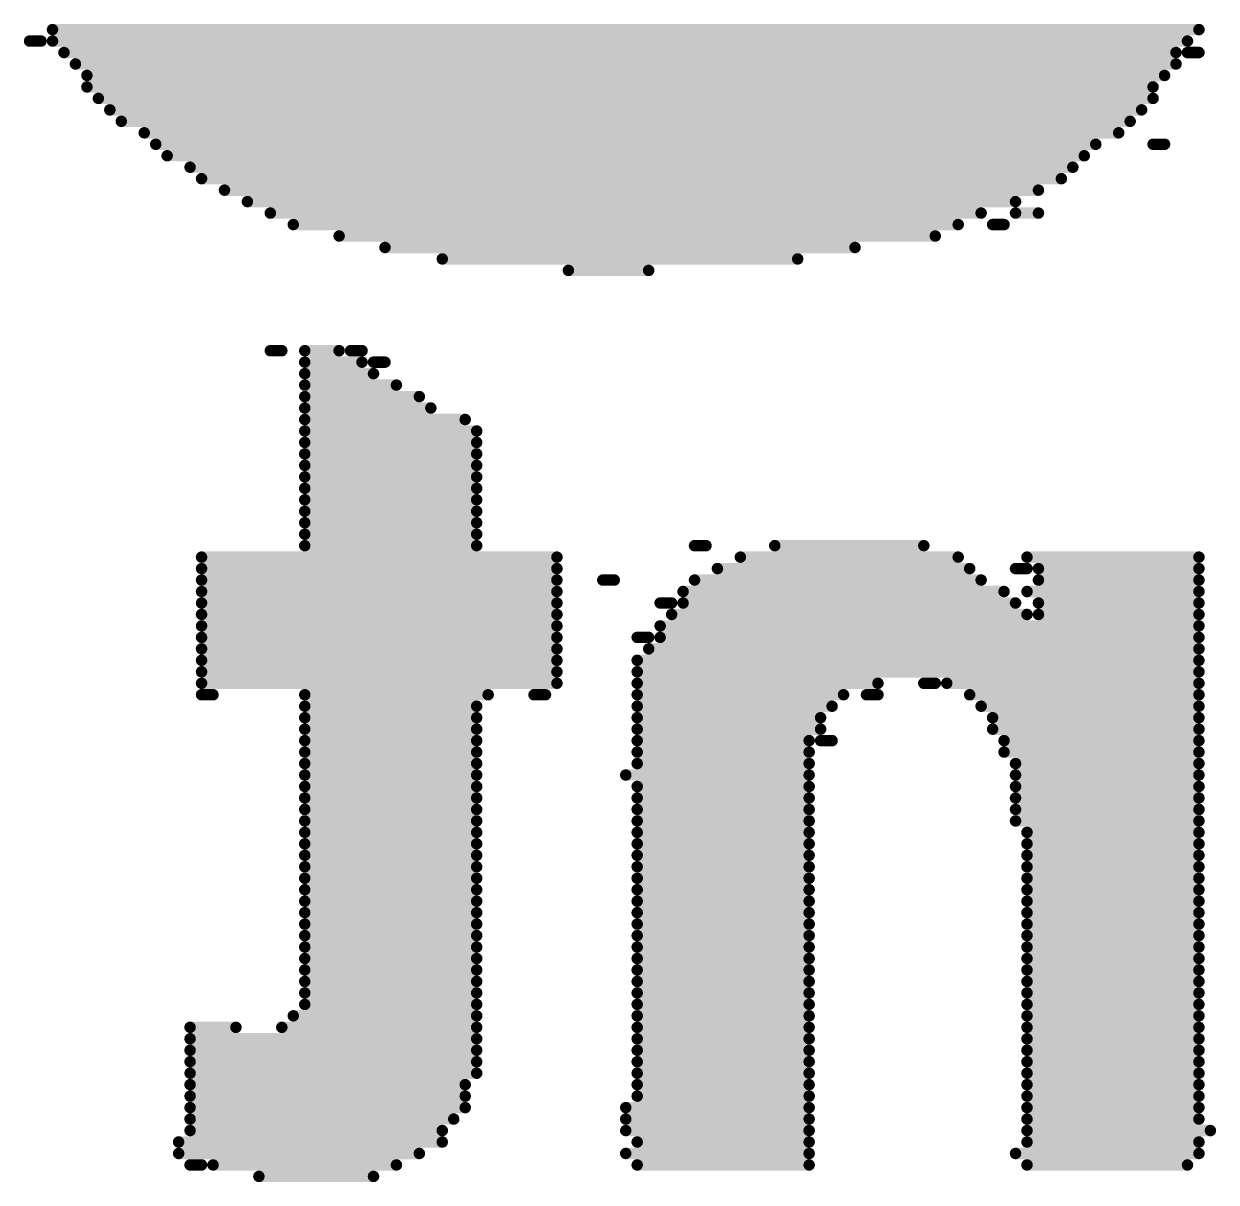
# Model space of a CAD drawing. Header units: millimetres. Extents: x -8 to 110, y -24 to 86.
# Drawn here: x 5.968 to 8.609, y 49.956 to 52.521 of the extents above; entities that cross this region are included whole.
import ezdxf

# ---------------------------------------------------------------- set-up
doc = ezdxf.new("R2010")
doc.units = ezdxf.units.MM
doc.layers.add('BottomOverlay', color=54, linetype='Continuous')

msp = doc.modelspace()

# ---------------------------------------------------------------- linework, layer by layer
at = {"layer": 'BottomOverlay', "const_width": 0.0254}
for points in [[(6.0312, 52.5082), (8.5712, 52.5082)], [(5.9804, 52.4828), (6.0058, 52.4828)], [(6.0312, 52.4828), (8.5458, 52.4828)], [(6.0566, 52.4574), (8.5204, 52.4574)], [(8.5458, 52.4574), (8.5712, 52.4574)], [(6.082, 52.432), (8.5204, 52.432)], [(6.1074, 52.4066), (8.495, 52.4066)], [(6.1074, 52.3812), (8.4696, 52.3812)], [(6.1328, 52.3558), (8.4696, 52.3558)], [(6.1582, 52.3304), (8.4442, 52.3304)], [(6.1836, 52.305), (8.4188, 52.305)], [(6.2344, 52.2796), (8.3934, 52.2796)], [(6.2598, 52.2542), (8.3426, 52.2542)], [(8.4696, 52.2542), (8.495, 52.2542)], [(6.2852, 52.2288), (8.3172, 52.2288)], [(6.336, 52.2034), (8.2918, 52.2034)], [(6.3614, 52.178), (8.2664, 52.178)], [(6.4122, 52.1526), (8.2156, 52.1526)], [(6.463, 52.1272), (8.1648, 52.1272)], [(6.5138, 52.1018), (8.0886, 52.1018)], [(8.1648, 52.1018), (8.2156, 52.1018)], [(6.5646, 52.0764), (8.0378, 52.0764)], [(8.114, 52.0764), (8.1394, 52.0764)], [(6.6662, 52.051), (7.987, 52.051)], [(6.7678, 52.0256), (7.8092, 52.0256)], [(6.8948, 52.0002), (7.6822, 52.0002)], [(7.1742, 51.9748), (7.352, 51.9748)], [(6.5138, 51.797), (6.5392, 51.797)], [(6.59, 51.797), (6.6662, 51.797)], [(6.6916, 51.797), (6.717, 51.797)], [(6.59, 51.7716), (6.717, 51.7716)], [(6.7424, 51.7716), (6.7678, 51.7716)], [(6.59, 51.7462), (6.7424, 51.7462)], [(6.59, 51.7208), (6.7932, 51.7208)], [(6.59, 51.6954), (6.844, 51.6954)], [(6.59, 51.67), (6.8694, 51.67)], [(6.59, 51.6446), (6.9456, 51.6446)], [(6.59, 51.6192), (6.971, 51.6192)], [(6.59, 51.5938), (6.971, 51.5938)], [(6.59, 51.5684), (6.971, 51.5684)], [(6.59, 51.543), (6.971, 51.543)], [(6.59, 51.5176), (6.971, 51.5176)], [(6.59, 51.4922), (6.971, 51.4922)], [(6.59, 51.4668), (6.971, 51.4668)], [(6.59, 51.4414), (6.971, 51.4414)], [(6.59, 51.416), (6.971, 51.416)], [(6.59, 51.3906), (6.971, 51.3906)], [(6.59, 51.3652), (6.971, 51.3652)], [(7.4536, 51.3652), (7.479, 51.3652)], [(7.6314, 51.3652), (7.9616, 51.3652)], [(6.3614, 51.3398), (7.1488, 51.3398)], [(6.3614, 51.3144), (7.1488, 51.3144)], [(7.5044, 51.3144), (8.0632, 51.3144)], [(7.5552, 51.3398), (8.0378, 51.3398)], [(8.1648, 51.3144), (8.1902, 51.3144)], [(8.1902, 51.3398), (8.5712, 51.3398)], [(8.2156, 51.3144), (8.5712, 51.3144)], [(6.3614, 51.289), (7.1488, 51.289)], [(7.2504, 51.289), (7.2758, 51.289)], [(7.4536, 51.289), (8.0886, 51.289)], [(8.2156, 51.289), (8.5712, 51.289)], [(6.3614, 51.2636), (7.1488, 51.2636)], [(7.4282, 51.2636), (8.1394, 51.2636)], [(8.1902, 51.2636), (8.5712, 51.2636)], [(6.3614, 51.2382), (7.1488, 51.2382)], [(7.3774, 51.2382), (7.4028, 51.2382)], [(7.4282, 51.2382), (8.1648, 51.2382)], [(8.2156, 51.2382), (8.5712, 51.2382)], [(6.3614, 51.2128), (7.1488, 51.2128)], [(7.4028, 51.2128), (8.1902, 51.2128)], [(8.2156, 51.2128), (8.5712, 51.2128)], [(6.3614, 51.1874), (7.1488, 51.1874)], [(7.3774, 51.1874), (8.5712, 51.1874)], [(6.3614, 51.162), (7.1488, 51.162)], [(7.3266, 51.162), (7.352, 51.162)], [(7.3774, 51.162), (8.5712, 51.162)], [(6.3614, 51.1366), (7.1488, 51.1366)], [(7.352, 51.1366), (8.5712, 51.1366)], [(6.3614, 51.1112), (7.1488, 51.1112)], [(7.3266, 51.1112), (8.5712, 51.1112)], [(6.3614, 51.0858), (7.1488, 51.0858)], [(7.3266, 51.0858), (8.5712, 51.0858)], [(6.3614, 51.0604), (7.1488, 51.0604)], [(7.3266, 51.0604), (7.86, 51.0604)], [(7.9616, 51.0604), (7.987, 51.0604)], [(8.0124, 51.0604), (8.5712, 51.0604)], [(6.3614, 51.035), (6.3868, 51.035)], [(6.59, 51.035), (6.9964, 51.035)], [(7.098, 51.035), (7.1234, 51.035)], [(7.3266, 51.035), (7.7838, 51.035)], [(7.8346, 51.035), (7.86, 51.035)], [(8.0632, 51.035), (8.5712, 51.035)], [(6.59, 51.0096), (6.971, 51.0096)], [(7.3266, 51.0096), (7.7584, 51.0096)], [(8.0886, 51.0096), (8.5712, 51.0096)], [(6.59, 50.9842), (6.971, 50.9842)], [(7.3266, 50.9842), (7.733, 50.9842)], [(8.114, 50.9842), (8.5712, 50.9842)], [(6.59, 50.9588), (6.971, 50.9588)], [(7.3266, 50.9588), (7.733, 50.9588)], [(8.114, 50.9588), (8.5712, 50.9588)], [(6.59, 50.9334), (6.971, 50.9334)], [(7.3266, 50.9334), (7.7076, 50.9334)], [(7.733, 50.9334), (7.7584, 50.9334)], [(8.1394, 50.9334), (8.5712, 50.9334)], [(6.59, 50.908), (6.971, 50.908)], [(7.3266, 50.908), (7.7076, 50.908)], [(8.1394, 50.908), (8.5712, 50.908)], [(6.59, 50.8826), (6.971, 50.8826)], [(7.3266, 50.8826), (7.7076, 50.8826)], [(8.1648, 50.8826), (8.5712, 50.8826)], [(6.59, 50.8572), (6.971, 50.8572)], [(7.3012, 50.8572), (7.7076, 50.8572)], [(8.1648, 50.8572), (8.5712, 50.8572)], [(6.59, 50.8318), (6.971, 50.8318)], [(7.3266, 50.8318), (7.7076, 50.8318)], [(8.1648, 50.8318), (8.5712, 50.8318)], [(6.59, 50.8064), (6.971, 50.8064)], [(7.3266, 50.8064), (7.7076, 50.8064)], [(8.1648, 50.8064), (8.5712, 50.8064)], [(6.59, 50.781), (6.971, 50.781)], [(7.3266, 50.781), (7.7076, 50.781)], [(8.1648, 50.781), (8.5712, 50.781)], [(6.59, 50.7556), (6.971, 50.7556)], [(7.3266, 50.7556), (7.7076, 50.7556)], [(8.1648, 50.7556), (8.5712, 50.7556)], [(6.59, 50.7302), (6.971, 50.7302)], [(7.3266, 50.7302), (7.7076, 50.7302)], [(8.1902, 50.7302), (8.5712, 50.7302)], [(6.59, 50.7048), (6.971, 50.7048)], [(7.3266, 50.7048), (7.7076, 50.7048)], [(8.1902, 50.7048), (8.5712, 50.7048)], [(6.59, 50.6794), (6.971, 50.6794)], [(6.59, 50.654), (6.971, 50.654)], [(7.3266, 50.6794), (7.7076, 50.6794)], [(7.3266, 50.654), (7.7076, 50.654)], [(8.1902, 50.6794), (8.5712, 50.6794)], [(8.1902, 50.654), (8.5712, 50.654)], [(6.59, 50.6286), (6.971, 50.6286)], [(7.3266, 50.6286), (7.7076, 50.6286)], [(8.1902, 50.6286), (8.5712, 50.6286)], [(6.59, 50.6032), (6.971, 50.6032)], [(7.3266, 50.6032), (7.7076, 50.6032)], [(8.1902, 50.6032), (8.5712, 50.6032)], [(6.59, 50.5778), (6.971, 50.5778)], [(7.3266, 50.5778), (7.7076, 50.5778)], [(8.1902, 50.5778), (8.5712, 50.5778)], [(6.59, 50.5524), (6.971, 50.5524)], [(7.3266, 50.5524), (7.7076, 50.5524)], [(8.1902, 50.5524), (8.5712, 50.5524)], [(6.59, 50.527), (6.971, 50.527)], [(7.3266, 50.527), (7.7076, 50.527)], [(8.1902, 50.527), (8.5712, 50.527)], [(6.59, 50.5016), (6.971, 50.5016)], [(7.3266, 50.5016), (7.7076, 50.5016)], [(8.1902, 50.5016), (8.5712, 50.5016)], [(6.59, 50.4762), (6.971, 50.4762)], [(7.3266, 50.4762), (7.7076, 50.4762)], [(8.1902, 50.4762), (8.5712, 50.4762)], [(6.59, 50.4508), (6.971, 50.4508)], [(7.3266, 50.4508), (7.7076, 50.4508)], [(8.1902, 50.4508), (8.5712, 50.4508)], [(6.59, 50.4254), (6.971, 50.4254)], [(7.3266, 50.4254), (7.7076, 50.4254)], [(8.1902, 50.4254), (8.5712, 50.4254)], [(6.59, 50.4), (6.971, 50.4)], [(7.3266, 50.4), (7.7076, 50.4)], [(8.1902, 50.4), (8.5712, 50.4)], [(6.59, 50.3746), (6.971, 50.3746)], [(7.3266, 50.3746), (7.7076, 50.3746)], [(8.1902, 50.3746), (8.5712, 50.3746)], [(6.59, 50.3492), (6.971, 50.3492)], [(7.3266, 50.3492), (7.7076, 50.3492)], [(8.1902, 50.3492), (8.5712, 50.3492)], [(6.5646, 50.3238), (6.971, 50.3238)], [(7.3266, 50.3238), (7.7076, 50.3238)], [(8.1902, 50.3238), (8.5712, 50.3238)], [(6.336, 50.2984), (6.4376, 50.2984)], [(6.5392, 50.2984), (6.971, 50.2984)], [(7.3266, 50.2984), (7.7076, 50.2984)], [(8.1902, 50.2984), (8.5712, 50.2984)], [(6.336, 50.273), (6.971, 50.273)], [(7.3266, 50.273), (7.7076, 50.273)], [(8.1902, 50.273), (8.5712, 50.273)], [(6.336, 50.2476), (6.971, 50.2476)], [(7.3266, 50.2476), (7.7076, 50.2476)], [(8.1902, 50.2476), (8.5712, 50.2476)], [(6.336, 50.2222), (6.971, 50.2222)], [(7.3266, 50.2222), (7.7076, 50.2222)], [(8.1902, 50.2222), (8.5712, 50.2222)], [(6.336, 50.1968), (6.971, 50.1968)], [(7.3266, 50.1968), (7.7076, 50.1968)], [(8.1902, 50.1968), (8.5712, 50.1968)], [(6.336, 50.1714), (6.9456, 50.1714)], [(7.3266, 50.1714), (7.7076, 50.1714)], [(8.1902, 50.1714), (8.5712, 50.1714)], [(6.336, 50.146), (6.9456, 50.146)], [(7.3266, 50.146), (7.7076, 50.146)], [(8.1902, 50.146), (8.5712, 50.146)], [(6.336, 50.1206), (6.9456, 50.1206)], [(7.3012, 50.1206), (7.7076, 50.1206)], [(8.1902, 50.1206), (8.5712, 50.1206)], [(6.336, 50.0952), (6.9202, 50.0952)], [(7.3012, 50.0952), (7.7076, 50.0952)], [(8.1902, 50.0952), (8.5712, 50.0952)], [(6.336, 50.0698), (6.8948, 50.0698)], [(7.3012, 50.0698), (7.7076, 50.0698)], [(8.1902, 50.0698), (8.5966, 50.0698)], [(6.3106, 50.0444), (6.8948, 50.0444)], [(7.3266, 50.0444), (7.7076, 50.0444)], [(8.1902, 50.0444), (8.5712, 50.0444)], [(6.3106, 50.019), (6.844, 50.019)], [(6.336, 49.9936), (6.3614, 49.9936)], [(6.3868, 49.9936), (6.7932, 49.9936)], [(7.3012, 50.019), (7.7076, 50.019)], [(7.3266, 49.9936), (7.7076, 49.9936)], [(8.1648, 50.019), (8.5712, 50.019)], [(8.1902, 49.9936), (8.5458, 49.9936)], [(6.4884, 49.9682), (6.7424, 49.9682)]]:
    msp.add_lwpolyline(points, dxfattribs=at)
at = {"layer": 'BottomOverlay', "const_width": 0.0127}
for points in [[(6.0249, 52.5082, 1), (6.0376, 52.5082, 1)], [(8.5649, 52.5082, 1), (8.5776, 52.5082, 1)], [(5.9741, 52.4828, 1), (5.9868, 52.4828, 1)], [(5.9995, 52.4828, 1), (6.0122, 52.4828, 1)], [(6.0249, 52.4828, 1), (6.0376, 52.4828, 1)], [(8.5395, 52.4828, 1), (8.5522, 52.4828, 1)], [(6.0503, 52.4574, 1), (6.063, 52.4574, 1)], [(8.5141, 52.4574, 1), (8.5268, 52.4574, 1)], [(8.5395, 52.4574, 1), (8.5522, 52.4574, 1)], [(8.5649, 52.4574, 1), (8.5776, 52.4574, 1)], [(6.0757, 52.432, 1), (6.0884, 52.432, 1)], [(8.5141, 52.432, 1), (8.5268, 52.432, 1)], [(6.1011, 52.4066, 1), (6.1138, 52.4066, 1)], [(8.4887, 52.4066, 1), (8.5014, 52.4066, 1)], [(6.1011, 52.3812, 1), (6.1138, 52.3812, 1)], [(8.4633, 52.3812, 1), (8.476, 52.3812, 1)], [(6.1265, 52.3558, 1), (6.1392, 52.3558, 1)], [(8.4633, 52.3558, 1), (8.476, 52.3558, 1)], [(6.1519, 52.3304, 1), (6.1646, 52.3304, 1)], [(8.4379, 52.3304, 1), (8.4506, 52.3304, 1)], [(6.1773, 52.305, 1), (6.19, 52.305, 1)], [(8.4125, 52.305, 1), (8.4252, 52.305, 1)], [(6.2281, 52.2796, 1), (6.2408, 52.2796, 1)], [(8.3871, 52.2796, 1), (8.3998, 52.2796, 1)], [(6.2535, 52.2542, 1), (6.2662, 52.2542, 1)], [(8.3363, 52.2542, 1), (8.349, 52.2542, 1)], [(8.4633, 52.2542, 1), (8.476, 52.2542, 1)], [(8.4887, 52.2542, 1), (8.5014, 52.2542, 1)], [(6.2789, 52.2288, 1), (6.2916, 52.2288, 1)], [(8.3109, 52.2288, 1), (8.3236, 52.2288, 1)], [(6.3297, 52.2034, 1), (6.3424, 52.2034, 1)], [(8.2855, 52.2034, 1), (8.2982, 52.2034, 1)], [(6.3551, 52.178, 1), (6.3678, 52.178, 1)], [(8.2601, 52.178, 1), (8.2728, 52.178, 1)], [(6.4059, 52.1526, 1), (6.4186, 52.1526, 1)], [(8.2093, 52.1526, 1), (8.222, 52.1526, 1)], [(6.4567, 52.1272, 1), (6.4694, 52.1272, 1)], [(8.1585, 52.1272, 1), (8.1712, 52.1272, 1)], [(6.5075, 52.1018, 1), (6.5202, 52.1018, 1)], [(8.0823, 52.1018, 1), (8.095, 52.1018, 1)], [(8.1585, 52.1018, 1), (8.1712, 52.1018, 1)], [(8.2093, 52.1018, 1), (8.222, 52.1018, 1)], [(6.5583, 52.0764, 1), (6.571, 52.0764, 1)], [(8.0315, 52.0764, 1), (8.0442, 52.0764, 1)], [(8.1077, 52.0764, 1), (8.1204, 52.0764, 1)], [(8.1331, 52.0764, 1), (8.1458, 52.0764, 1)], [(6.6599, 52.051, 1), (6.6726, 52.051, 1)], [(7.9807, 52.051, 1), (7.9934, 52.051, 1)], [(6.7615, 52.0256, 1), (6.7742, 52.0256, 1)], [(7.8029, 52.0256, 1), (7.8156, 52.0256, 1)], [(6.8885, 52.0002, 1), (6.9012, 52.0002, 1)], [(7.1679, 51.9748, 1), (7.1806, 51.9748, 1)], [(7.3457, 51.9748, 1), (7.3584, 51.9748, 1)], [(7.6759, 52.0002, 1), (7.6886, 52.0002, 1)], [(6.5075, 51.797, 1), (6.5202, 51.797, 1)], [(6.5329, 51.797, 1), (6.5456, 51.797, 1)], [(6.5837, 51.797, 1), (6.5964, 51.797, 1)], [(6.6599, 51.797, 1), (6.6726, 51.797, 1)], [(6.6853, 51.797, 1), (6.698, 51.797, 1)], [(6.7107, 51.797, 1), (6.7234, 51.797, 1)], [(6.5837, 51.7716, 1), (6.5964, 51.7716, 1)], [(6.7107, 51.7716, 1), (6.7234, 51.7716, 1)], [(6.7361, 51.7716, 1), (6.7488, 51.7716, 1)], [(6.7615, 51.7716, 1), (6.7742, 51.7716, 1)], [(6.5837, 51.7462, 1), (6.5964, 51.7462, 1)], [(6.7361, 51.7462, 1), (6.7488, 51.7462, 1)], [(6.5837, 51.7208, 1), (6.5964, 51.7208, 1)], [(6.7869, 51.7208, 1), (6.7996, 51.7208, 1)], [(6.5837, 51.6954, 1), (6.5964, 51.6954, 1)], [(6.8377, 51.6954, 1), (6.8504, 51.6954, 1)], [(6.5837, 51.67, 1), (6.5964, 51.67, 1)], [(6.8631, 51.67, 1), (6.8758, 51.67, 1)], [(6.5837, 51.6446, 1), (6.5964, 51.6446, 1)], [(6.9393, 51.6446, 1), (6.952, 51.6446, 1)], [(6.5837, 51.6192, 1), (6.5964, 51.6192, 1)], [(6.9647, 51.6192, 1), (6.9774, 51.6192, 1)], [(6.5837, 51.5938, 1), (6.5964, 51.5938, 1)], [(6.9647, 51.5938, 1), (6.9774, 51.5938, 1)], [(6.5837, 51.5684, 1), (6.5964, 51.5684, 1)], [(6.9647, 51.5684, 1), (6.9774, 51.5684, 1)], [(6.5837, 51.543, 1), (6.5964, 51.543, 1)], [(6.9647, 51.543, 1), (6.9774, 51.543, 1)], [(6.5837, 51.5176, 1), (6.5964, 51.5176, 1)], [(6.9647, 51.5176, 1), (6.9774, 51.5176, 1)], [(6.5837, 51.4922, 1), (6.5964, 51.4922, 1)], [(6.9647, 51.4922, 1), (6.9774, 51.4922, 1)], [(6.5837, 51.4668, 1), (6.5964, 51.4668, 1)], [(6.9647, 51.4668, 1), (6.9774, 51.4668, 1)], [(6.5837, 51.4414, 1), (6.5964, 51.4414, 1)], [(6.9647, 51.4414, 1), (6.9774, 51.4414, 1)], [(6.5837, 51.416, 1), (6.5964, 51.416, 1)], [(6.9647, 51.416, 1), (6.9774, 51.416, 1)], [(6.5837, 51.3906, 1), (6.5964, 51.3906, 1)], [(6.9647, 51.3906, 1), (6.9774, 51.3906, 1)], [(6.5837, 51.3652, 1), (6.5964, 51.3652, 1)], [(6.9647, 51.3652, 1), (6.9774, 51.3652, 1)], [(7.4473, 51.3652, 1), (7.46, 51.3652, 1)], [(7.4727, 51.3652, 1), (7.4854, 51.3652, 1)], [(7.6251, 51.3652, 1), (7.6378, 51.3652, 1)], [(7.9553, 51.3652, 1), (7.968, 51.3652, 1)], [(6.3551, 51.3398, 1), (6.3678, 51.3398, 1)], [(6.3551, 51.3144, 1), (6.3678, 51.3144, 1)], [(7.1425, 51.3398, 1), (7.1552, 51.3398, 1)], [(7.1425, 51.3144, 1), (7.1552, 51.3144, 1)], [(7.4981, 51.3144, 1), (7.5108, 51.3144, 1)], [(7.5489, 51.3398, 1), (7.5616, 51.3398, 1)], [(8.0315, 51.3398, 1), (8.0442, 51.3398, 1)], [(8.0569, 51.3144, 1), (8.0696, 51.3144, 1)], [(8.1585, 51.3144, 1), (8.1712, 51.3144, 1)], [(8.1839, 51.3398, 1), (8.1966, 51.3398, 1)], [(8.1839, 51.3144, 1), (8.1966, 51.3144, 1)], [(8.2093, 51.3144, 1), (8.222, 51.3144, 1)], [(8.5649, 51.3398, 1), (8.5776, 51.3398, 1)], [(8.5649, 51.3144, 1), (8.5776, 51.3144, 1)], [(6.3551, 51.289, 1), (6.3678, 51.289, 1)], [(7.1425, 51.289, 1), (7.1552, 51.289, 1)], [(7.2441, 51.289, 1), (7.2568, 51.289, 1)], [(7.2695, 51.289, 1), (7.2822, 51.289, 1)], [(7.4473, 51.289, 1), (7.46, 51.289, 1)], [(8.0823, 51.289, 1), (8.095, 51.289, 1)], [(8.2093, 51.289, 1), (8.222, 51.289, 1)], [(8.5649, 51.289, 1), (8.5776, 51.289, 1)], [(6.3551, 51.2636, 1), (6.3678, 51.2636, 1)], [(7.1425, 51.2636, 1), (7.1552, 51.2636, 1)], [(7.4219, 51.2636, 1), (7.4346, 51.2636, 1)], [(8.1331, 51.2636, 1), (8.1458, 51.2636, 1)], [(8.1839, 51.2636, 1), (8.1966, 51.2636, 1)], [(8.5649, 51.2636, 1), (8.5776, 51.2636, 1)], [(6.3551, 51.2382, 1), (6.3678, 51.2382, 1)], [(7.1425, 51.2382, 1), (7.1552, 51.2382, 1)], [(7.3711, 51.2382, 1), (7.3838, 51.2382, 1)], [(7.3965, 51.2382, 1), (7.4092, 51.2382, 1)], [(7.4219, 51.2382, 1), (7.4346, 51.2382, 1)], [(8.1585, 51.2382, 1), (8.1712, 51.2382, 1)], [(8.2093, 51.2382, 1), (8.222, 51.2382, 1)], [(8.5649, 51.2382, 1), (8.5776, 51.2382, 1)], [(6.3551, 51.2128, 1), (6.3678, 51.2128, 1)], [(7.1425, 51.2128, 1), (7.1552, 51.2128, 1)], [(7.3965, 51.2128, 1), (7.4092, 51.2128, 1)], [(8.1839, 51.2128, 1), (8.1966, 51.2128, 1)], [(8.2093, 51.2128, 1), (8.222, 51.2128, 1)], [(8.5649, 51.2128, 1), (8.5776, 51.2128, 1)], [(6.3551, 51.1874, 1), (6.3678, 51.1874, 1)], [(7.1425, 51.1874, 1), (7.1552, 51.1874, 1)], [(7.3711, 51.1874, 1), (7.3838, 51.1874, 1)], [(8.5649, 51.1874, 1), (8.5776, 51.1874, 1)], [(6.3551, 51.162, 1), (6.3678, 51.162, 1)], [(7.1425, 51.162, 1), (7.1552, 51.162, 1)], [(7.3203, 51.162, 1), (7.333, 51.162, 1)], [(7.3457, 51.162, 1), (7.3584, 51.162, 1)], [(7.3711, 51.162, 1), (7.3838, 51.162, 1)], [(8.5649, 51.162, 1), (8.5776, 51.162, 1)], [(6.3551, 51.1366, 1), (6.3678, 51.1366, 1)], [(7.1425, 51.1366, 1), (7.1552, 51.1366, 1)], [(7.3457, 51.1366, 1), (7.3584, 51.1366, 1)], [(8.5649, 51.1366, 1), (8.5776, 51.1366, 1)], [(6.3551, 51.1112, 1), (6.3678, 51.1112, 1)], [(7.1425, 51.1112, 1), (7.1552, 51.1112, 1)], [(7.3203, 51.1112, 1), (7.333, 51.1112, 1)], [(8.5649, 51.1112, 1), (8.5776, 51.1112, 1)], [(6.3551, 51.0858, 1), (6.3678, 51.0858, 1)], [(7.1425, 51.0858, 1), (7.1552, 51.0858, 1)], [(7.3203, 51.0858, 1), (7.333, 51.0858, 1)], [(8.5649, 51.0858, 1), (8.5776, 51.0858, 1)], [(6.3551, 51.0604, 1), (6.3678, 51.0604, 1)], [(7.1425, 51.0604, 1), (7.1552, 51.0604, 1)], [(7.3203, 51.0604, 1), (7.333, 51.0604, 1)], [(7.8537, 51.0604, 1), (7.8664, 51.0604, 1)], [(7.9553, 51.0604, 1), (7.968, 51.0604, 1)], [(7.9807, 51.0604, 1), (7.9934, 51.0604, 1)], [(8.0061, 51.0604, 1), (8.0188, 51.0604, 1)], [(8.5649, 51.0604, 1), (8.5776, 51.0604, 1)], [(6.3551, 51.035, 1), (6.3678, 51.035, 1)], [(6.3805, 51.035, 1), (6.3932, 51.035, 1)], [(6.5837, 51.035, 1), (6.5964, 51.035, 1)], [(6.9901, 51.035, 1), (7.0028, 51.035, 1)], [(7.0917, 51.035, 1), (7.1044, 51.035, 1)], [(7.1171, 51.035, 1), (7.1298, 51.035, 1)], [(7.3203, 51.035, 1), (7.333, 51.035, 1)], [(7.7775, 51.035, 1), (7.7902, 51.035, 1)], [(7.8283, 51.035, 1), (7.841, 51.035, 1)], [(7.8537, 51.035, 1), (7.8664, 51.035, 1)], [(8.0569, 51.035, 1), (8.0696, 51.035, 1)], [(8.5649, 51.035, 1), (8.5776, 51.035, 1)], [(6.5837, 51.0096, 1), (6.5964, 51.0096, 1)], [(6.9647, 51.0096, 1), (6.9774, 51.0096, 1)], [(7.3203, 51.0096, 1), (7.333, 51.0096, 1)], [(7.7521, 51.0096, 1), (7.7648, 51.0096, 1)], [(8.0823, 51.0096, 1), (8.095, 51.0096, 1)], [(8.5649, 51.0096, 1), (8.5776, 51.0096, 1)], [(6.5837, 50.9842, 1), (6.5964, 50.9842, 1)], [(6.9647, 50.9842, 1), (6.9774, 50.9842, 1)], [(7.3203, 50.9842, 1), (7.333, 50.9842, 1)], [(7.7267, 50.9842, 1), (7.7394, 50.9842, 1)], [(8.1077, 50.9842, 1), (8.1204, 50.9842, 1)], [(8.5649, 50.9842, 1), (8.5776, 50.9842, 1)], [(6.5837, 50.9588, 1), (6.5964, 50.9588, 1)], [(6.9647, 50.9588, 1), (6.9774, 50.9588, 1)], [(7.3203, 50.9588, 1), (7.333, 50.9588, 1)], [(7.7267, 50.9588, 1), (7.7394, 50.9588, 1)], [(8.1077, 50.9588, 1), (8.1204, 50.9588, 1)], [(8.5649, 50.9588, 1), (8.5776, 50.9588, 1)], [(6.5837, 50.9334, 1), (6.5964, 50.9334, 1)], [(6.9647, 50.9334, 1), (6.9774, 50.9334, 1)], [(7.3203, 50.9334, 1), (7.333, 50.9334, 1)], [(7.7013, 50.9334, 1), (7.714, 50.9334, 1)], [(7.7267, 50.9334, 1), (7.7394, 50.9334, 1)], [(7.7521, 50.9334, 1), (7.7648, 50.9334, 1)], [(8.1331, 50.9334, 1), (8.1458, 50.9334, 1)], [(8.5649, 50.9334, 1), (8.5776, 50.9334, 1)], [(6.5837, 50.908, 1), (6.5964, 50.908, 1)], [(6.9647, 50.908, 1), (6.9774, 50.908, 1)], [(7.3203, 50.908, 1), (7.333, 50.908, 1)], [(7.7013, 50.908, 1), (7.714, 50.908, 1)], [(8.1331, 50.908, 1), (8.1458, 50.908, 1)], [(8.5649, 50.908, 1), (8.5776, 50.908, 1)], [(6.5837, 50.8826, 1), (6.5964, 50.8826, 1)], [(6.9647, 50.8826, 1), (6.9774, 50.8826, 1)], [(7.3203, 50.8826, 1), (7.333, 50.8826, 1)], [(7.7013, 50.8826, 1), (7.714, 50.8826, 1)], [(8.1585, 50.8826, 1), (8.1712, 50.8826, 1)], [(8.5649, 50.8826, 1), (8.5776, 50.8826, 1)], [(6.5837, 50.8572, 1), (6.5964, 50.8572, 1)], [(6.9647, 50.8572, 1), (6.9774, 50.8572, 1)], [(7.2949, 50.8572, 1), (7.3076, 50.8572, 1)], [(7.7013, 50.8572, 1), (7.714, 50.8572, 1)], [(8.1585, 50.8572, 1), (8.1712, 50.8572, 1)], [(8.5649, 50.8572, 1), (8.5776, 50.8572, 1)], [(6.5837, 50.8318, 1), (6.5964, 50.8318, 1)], [(6.9647, 50.8318, 1), (6.9774, 50.8318, 1)], [(7.3203, 50.8318, 1), (7.333, 50.8318, 1)], [(7.7013, 50.8318, 1), (7.714, 50.8318, 1)], [(8.1585, 50.8318, 1), (8.1712, 50.8318, 1)], [(8.5649, 50.8318, 1), (8.5776, 50.8318, 1)], [(6.5837, 50.8064, 1), (6.5964, 50.8064, 1)], [(6.9647, 50.8064, 1), (6.9774, 50.8064, 1)], [(7.3203, 50.8064, 1), (7.333, 50.8064, 1)], [(7.7013, 50.8064, 1), (7.714, 50.8064, 1)], [(8.1585, 50.8064, 1), (8.1712, 50.8064, 1)], [(8.5649, 50.8064, 1), (8.5776, 50.8064, 1)], [(6.5837, 50.781, 1), (6.5964, 50.781, 1)], [(6.9647, 50.781, 1), (6.9774, 50.781, 1)], [(7.3203, 50.781, 1), (7.333, 50.781, 1)], [(7.7013, 50.781, 1), (7.714, 50.781, 1)], [(8.1585, 50.781, 1), (8.1712, 50.781, 1)], [(8.5649, 50.781, 1), (8.5776, 50.781, 1)], [(6.5837, 50.7556, 1), (6.5964, 50.7556, 1)], [(6.9647, 50.7556, 1), (6.9774, 50.7556, 1)], [(7.3203, 50.7556, 1), (7.333, 50.7556, 1)], [(7.7013, 50.7556, 1), (7.714, 50.7556, 1)], [(8.1585, 50.7556, 1), (8.1712, 50.7556, 1)], [(8.5649, 50.7556, 1), (8.5776, 50.7556, 1)], [(6.5837, 50.7302, 1), (6.5964, 50.7302, 1)], [(6.9647, 50.7302, 1), (6.9774, 50.7302, 1)], [(7.3203, 50.7302, 1), (7.333, 50.7302, 1)], [(7.7013, 50.7302, 1), (7.714, 50.7302, 1)], [(8.1839, 50.7302, 1), (8.1966, 50.7302, 1)], [(8.5649, 50.7302, 1), (8.5776, 50.7302, 1)], [(6.5837, 50.7048, 1), (6.5964, 50.7048, 1)], [(6.9647, 50.7048, 1), (6.9774, 50.7048, 1)], [(7.3203, 50.7048, 1), (7.333, 50.7048, 1)], [(7.7013, 50.7048, 1), (7.714, 50.7048, 1)], [(8.1839, 50.7048, 1), (8.1966, 50.7048, 1)], [(8.5649, 50.7048, 1), (8.5776, 50.7048, 1)], [(6.5837, 50.6794, 1), (6.5964, 50.6794, 1)], [(6.5837, 50.654, 1), (6.5964, 50.654, 1)], [(6.9647, 50.6794, 1), (6.9774, 50.6794, 1)], [(6.9647, 50.654, 1), (6.9774, 50.654, 1)], [(7.3203, 50.6794, 1), (7.333, 50.6794, 1)], [(7.3203, 50.654, 1), (7.333, 50.654, 1)], [(7.7013, 50.6794, 1), (7.714, 50.6794, 1)], [(7.7013, 50.654, 1), (7.714, 50.654, 1)], [(8.1839, 50.6794, 1), (8.1966, 50.6794, 1)], [(8.1839, 50.654, 1), (8.1966, 50.654, 1)], [(8.5649, 50.6794, 1), (8.5776, 50.6794, 1)], [(8.5649, 50.654, 1), (8.5776, 50.654, 1)], [(6.5837, 50.6286, 1), (6.5964, 50.6286, 1)], [(6.9647, 50.6286, 1), (6.9774, 50.6286, 1)], [(7.3203, 50.6286, 1), (7.333, 50.6286, 1)], [(7.7013, 50.6286, 1), (7.714, 50.6286, 1)], [(8.1839, 50.6286, 1), (8.1966, 50.6286, 1)], [(8.5649, 50.6286, 1), (8.5776, 50.6286, 1)], [(6.5837, 50.6032, 1), (6.5964, 50.6032, 1)], [(6.9647, 50.6032, 1), (6.9774, 50.6032, 1)], [(7.3203, 50.6032, 1), (7.333, 50.6032, 1)], [(7.7013, 50.6032, 1), (7.714, 50.6032, 1)], [(8.1839, 50.6032, 1), (8.1966, 50.6032, 1)], [(8.5649, 50.6032, 1), (8.5776, 50.6032, 1)], [(6.5837, 50.5778, 1), (6.5964, 50.5778, 1)], [(6.9647, 50.5778, 1), (6.9774, 50.5778, 1)], [(7.3203, 50.5778, 1), (7.333, 50.5778, 1)], [(7.7013, 50.5778, 1), (7.714, 50.5778, 1)], [(8.1839, 50.5778, 1), (8.1966, 50.5778, 1)], [(8.5649, 50.5778, 1), (8.5776, 50.5778, 1)], [(6.5837, 50.5524, 1), (6.5964, 50.5524, 1)], [(6.9647, 50.5524, 1), (6.9774, 50.5524, 1)], [(7.3203, 50.5524, 1), (7.333, 50.5524, 1)], [(7.7013, 50.5524, 1), (7.714, 50.5524, 1)], [(8.1839, 50.5524, 1), (8.1966, 50.5524, 1)], [(8.5649, 50.5524, 1), (8.5776, 50.5524, 1)], [(6.5837, 50.527, 1), (6.5964, 50.527, 1)], [(6.9647, 50.527, 1), (6.9774, 50.527, 1)], [(7.3203, 50.527, 1), (7.333, 50.527, 1)], [(7.7013, 50.527, 1), (7.714, 50.527, 1)], [(8.1839, 50.527, 1), (8.1966, 50.527, 1)], [(8.5649, 50.527, 1), (8.5776, 50.527, 1)], [(6.5837, 50.5016, 1), (6.5964, 50.5016, 1)], [(6.9647, 50.5016, 1), (6.9774, 50.5016, 1)], [(7.3203, 50.5016, 1), (7.333, 50.5016, 1)], [(7.7013, 50.5016, 1), (7.714, 50.5016, 1)], [(8.1839, 50.5016, 1), (8.1966, 50.5016, 1)], [(8.5649, 50.5016, 1), (8.5776, 50.5016, 1)], [(6.5837, 50.4762, 1), (6.5964, 50.4762, 1)], [(6.9647, 50.4762, 1), (6.9774, 50.4762, 1)], [(7.3203, 50.4762, 1), (7.333, 50.4762, 1)], [(7.7013, 50.4762, 1), (7.714, 50.4762, 1)], [(8.1839, 50.4762, 1), (8.1966, 50.4762, 1)], [(8.5649, 50.4762, 1), (8.5776, 50.4762, 1)], [(6.5837, 50.4508, 1), (6.5964, 50.4508, 1)], [(6.9647, 50.4508, 1), (6.9774, 50.4508, 1)], [(7.3203, 50.4508, 1), (7.333, 50.4508, 1)], [(7.7013, 50.4508, 1), (7.714, 50.4508, 1)], [(8.1839, 50.4508, 1), (8.1966, 50.4508, 1)], [(8.5649, 50.4508, 1), (8.5776, 50.4508, 1)], [(6.5837, 50.4254, 1), (6.5964, 50.4254, 1)], [(6.9647, 50.4254, 1), (6.9774, 50.4254, 1)], [(7.3203, 50.4254, 1), (7.333, 50.4254, 1)], [(7.7013, 50.4254, 1), (7.714, 50.4254, 1)], [(8.1839, 50.4254, 1), (8.1966, 50.4254, 1)], [(8.5649, 50.4254, 1), (8.5776, 50.4254, 1)], [(6.5837, 50.4, 1), (6.5964, 50.4, 1)], [(6.9647, 50.4, 1), (6.9774, 50.4, 1)], [(7.3203, 50.4, 1), (7.333, 50.4, 1)], [(7.7013, 50.4, 1), (7.714, 50.4, 1)], [(8.1839, 50.4, 1), (8.1966, 50.4, 1)], [(8.5649, 50.4, 1), (8.5776, 50.4, 1)], [(6.5837, 50.3746, 1), (6.5964, 50.3746, 1)], [(6.9647, 50.3746, 1), (6.9774, 50.3746, 1)], [(7.3203, 50.3746, 1), (7.333, 50.3746, 1)], [(7.7013, 50.3746, 1), (7.714, 50.3746, 1)], [(8.1839, 50.3746, 1), (8.1966, 50.3746, 1)], [(8.5649, 50.3746, 1), (8.5776, 50.3746, 1)], [(6.5837, 50.3492, 1), (6.5964, 50.3492, 1)], [(6.9647, 50.3492, 1), (6.9774, 50.3492, 1)], [(7.3203, 50.3492, 1), (7.333, 50.3492, 1)], [(7.7013, 50.3492, 1), (7.714, 50.3492, 1)], [(8.1839, 50.3492, 1), (8.1966, 50.3492, 1)], [(8.5649, 50.3492, 1), (8.5776, 50.3492, 1)], [(6.5583, 50.3238, 1), (6.571, 50.3238, 1)], [(6.9647, 50.3238, 1), (6.9774, 50.3238, 1)], [(7.3203, 50.3238, 1), (7.333, 50.3238, 1)], [(7.7013, 50.3238, 1), (7.714, 50.3238, 1)], [(8.1839, 50.3238, 1), (8.1966, 50.3238, 1)], [(8.5649, 50.3238, 1), (8.5776, 50.3238, 1)], [(6.3297, 50.2984, 1), (6.3424, 50.2984, 1)], [(6.4313, 50.2984, 1), (6.444, 50.2984, 1)], [(6.5329, 50.2984, 1), (6.5456, 50.2984, 1)], [(6.9647, 50.2984, 1), (6.9774, 50.2984, 1)], [(7.3203, 50.2984, 1), (7.333, 50.2984, 1)], [(7.7013, 50.2984, 1), (7.714, 50.2984, 1)], [(8.1839, 50.2984, 1), (8.1966, 50.2984, 1)], [(8.5649, 50.2984, 1), (8.5776, 50.2984, 1)], [(6.3297, 50.273, 1), (6.3424, 50.273, 1)], [(6.9647, 50.273, 1), (6.9774, 50.273, 1)], [(7.3203, 50.273, 1), (7.333, 50.273, 1)], [(7.7013, 50.273, 1), (7.714, 50.273, 1)], [(8.1839, 50.273, 1), (8.1966, 50.273, 1)], [(8.5649, 50.273, 1), (8.5776, 50.273, 1)], [(6.3297, 50.2476, 1), (6.3424, 50.2476, 1)], [(6.9647, 50.2476, 1), (6.9774, 50.2476, 1)], [(7.3203, 50.2476, 1), (7.333, 50.2476, 1)], [(7.7013, 50.2476, 1), (7.714, 50.2476, 1)], [(8.1839, 50.2476, 1), (8.1966, 50.2476, 1)], [(8.5649, 50.2476, 1), (8.5776, 50.2476, 1)], [(6.3297, 50.2222, 1), (6.3424, 50.2222, 1)], [(6.9647, 50.2222, 1), (6.9774, 50.2222, 1)], [(7.3203, 50.2222, 1), (7.333, 50.2222, 1)], [(7.7013, 50.2222, 1), (7.714, 50.2222, 1)], [(8.1839, 50.2222, 1), (8.1966, 50.2222, 1)], [(8.5649, 50.2222, 1), (8.5776, 50.2222, 1)], [(6.3297, 50.1968, 1), (6.3424, 50.1968, 1)], [(6.9647, 50.1968, 1), (6.9774, 50.1968, 1)], [(7.3203, 50.1968, 1), (7.333, 50.1968, 1)], [(7.7013, 50.1968, 1), (7.714, 50.1968, 1)], [(8.1839, 50.1968, 1), (8.1966, 50.1968, 1)], [(8.5649, 50.1968, 1), (8.5776, 50.1968, 1)], [(6.3297, 50.1714, 1), (6.3424, 50.1714, 1)], [(6.9393, 50.1714, 1), (6.952, 50.1714, 1)], [(7.3203, 50.1714, 1), (7.333, 50.1714, 1)], [(7.7013, 50.1714, 1), (7.714, 50.1714, 1)], [(8.1839, 50.1714, 1), (8.1966, 50.1714, 1)], [(8.5649, 50.1714, 1), (8.5776, 50.1714, 1)], [(6.3297, 50.146, 1), (6.3424, 50.146, 1)], [(6.9393, 50.146, 1), (6.952, 50.146, 1)], [(7.3203, 50.146, 1), (7.333, 50.146, 1)], [(7.7013, 50.146, 1), (7.714, 50.146, 1)], [(8.1839, 50.146, 1), (8.1966, 50.146, 1)], [(8.5649, 50.146, 1), (8.5776, 50.146, 1)], [(6.3297, 50.1206, 1), (6.3424, 50.1206, 1)], [(6.9393, 50.1206, 1), (6.952, 50.1206, 1)], [(7.2949, 50.1206, 1), (7.3076, 50.1206, 1)], [(7.7013, 50.1206, 1), (7.714, 50.1206, 1)], [(8.1839, 50.1206, 1), (8.1966, 50.1206, 1)], [(8.5649, 50.1206, 1), (8.5776, 50.1206, 1)], [(6.3297, 50.0952, 1), (6.3424, 50.0952, 1)], [(6.9139, 50.0952, 1), (6.9266, 50.0952, 1)], [(7.2949, 50.0952, 1), (7.3076, 50.0952, 1)], [(7.7013, 50.0952, 1), (7.714, 50.0952, 1)], [(8.1839, 50.0952, 1), (8.1966, 50.0952, 1)], [(8.5649, 50.0952, 1), (8.5776, 50.0952, 1)], [(6.3297, 50.0698, 1), (6.3424, 50.0698, 1)], [(6.8885, 50.0698, 1), (6.9012, 50.0698, 1)], [(7.2949, 50.0698, 1), (7.3076, 50.0698, 1)], [(7.7013, 50.0698, 1), (7.714, 50.0698, 1)], [(8.1839, 50.0698, 1), (8.1966, 50.0698, 1)], [(8.5903, 50.0698, 1), (8.603, 50.0698, 1)], [(6.3043, 50.0444, 1), (6.317, 50.0444, 1)], [(6.8885, 50.0444, 1), (6.9012, 50.0444, 1)], [(7.3203, 50.0444, 1), (7.333, 50.0444, 1)], [(7.7013, 50.0444, 1), (7.714, 50.0444, 1)], [(8.1839, 50.0444, 1), (8.1966, 50.0444, 1)], [(8.5649, 50.0444, 1), (8.5776, 50.0444, 1)], [(6.3043, 50.019, 1), (6.317, 50.019, 1)], [(6.3297, 49.9936, 1), (6.3424, 49.9936, 1)], [(6.3551, 49.9936, 1), (6.3678, 49.9936, 1)], [(6.3805, 49.9936, 1), (6.3932, 49.9936, 1)], [(6.7869, 49.9936, 1), (6.7996, 49.9936, 1)], [(6.8377, 50.019, 1), (6.8504, 50.019, 1)], [(7.2949, 50.019, 1), (7.3076, 50.019, 1)], [(7.3203, 49.9936, 1), (7.333, 49.9936, 1)], [(7.7013, 50.019, 1), (7.714, 50.019, 1)], [(7.7013, 49.9936, 1), (7.714, 49.9936, 1)], [(8.1585, 50.019, 1), (8.1712, 50.019, 1)], [(8.1839, 49.9936, 1), (8.1966, 49.9936, 1)], [(8.5395, 49.9936, 1), (8.5522, 49.9936, 1)], [(8.5649, 50.019, 1), (8.5776, 50.019, 1)], [(6.4821, 49.9682, 1), (6.4948, 49.9682, 1)], [(6.7361, 49.9682, 1), (6.7488, 49.9682, 1)]]:
    msp.add_lwpolyline(points, format="xyb", close=True, dxfattribs=at)

doc.saveas('drawing.dxf')
